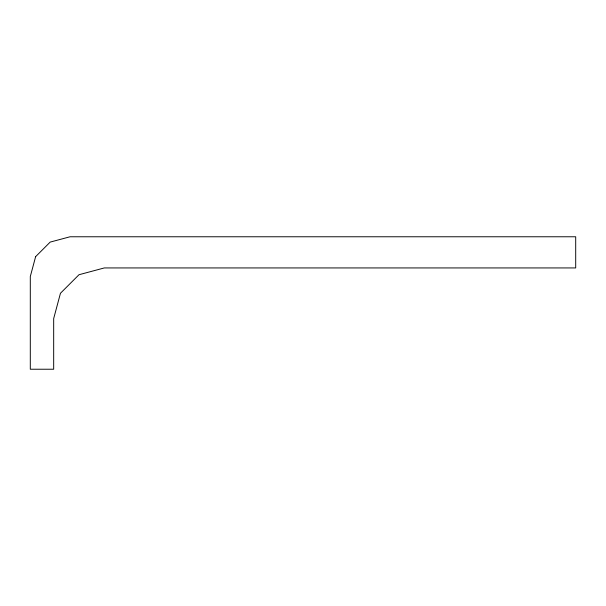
<?xml version="1.0" encoding="UTF-8"?>
<svg xmlns="http://www.w3.org/2000/svg" width="606" height="606" viewBox="0 0 606 606"><rect width="100%" height="100%" fill="white"/><g stroke="black" fill="none" stroke-linecap="round" stroke-linejoin="round"><path stroke-width="0.91" d="M35.625 256.656L30.3 276.533L30.3 369.228L53.676 369.228L53.676 318.582L60.456 293.259L79 274.723L104.315 267.935L575.7 267.935L575.7 236.772L70.061 236.772L50.177 242.097L35.625 256.656"/></g></svg>
